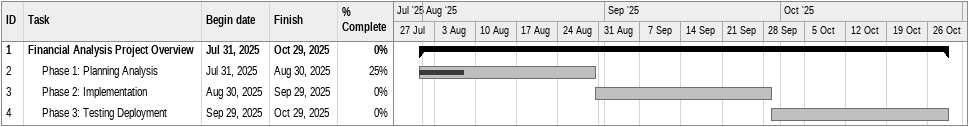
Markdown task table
| ID | Level | Task | Start | Finish | % complete |
|---|---|---|---|---|---|
| 1 | 1 | **Financial Analysis Project Overview** | 2025-07-31 | 2025-10-29 | 0 |
| 2 | 2 | Phase 1: Planning Analysis | 2025-07-31 | 2025-08-30 | 25 |
| 3 | 2 | Phase 2: Implementation | 2025-08-30 | 2025-09-29 | 0 |
| 4 | 2 | Phase 3: Testing Deployment | 2025-09-29 | 2025-10-29 | 0 |
